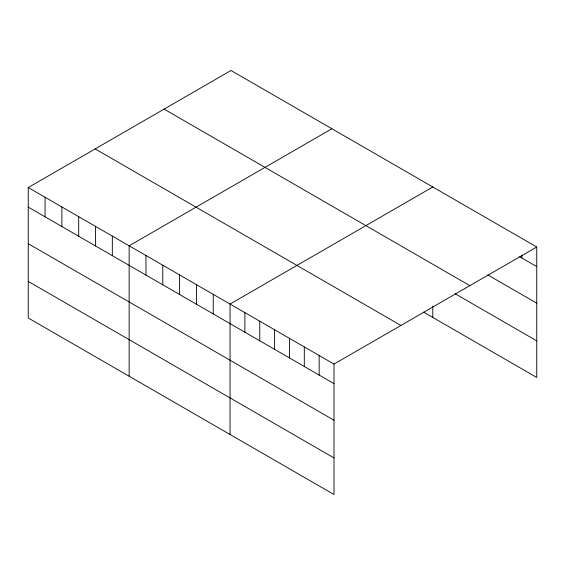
<?xml version="1.0" encoding="UTF-8"?>
<svg xmlns="http://www.w3.org/2000/svg" width="565" height="565" viewBox="0 0 565 565"><rect width="100%" height="100%" fill="white"/><g stroke="black" fill="none" stroke-linecap="round" stroke-linejoin="round"><path stroke-width="0.85" d="M28.25 187.545L334 364.072L334 494.509L28.25 317.982L28.25 187.545L231 70.491L536.75 247.018L536.75 377.455L423.623 312.141M331.895 128.742L129.145 245.796L129.145 376.241M432.797 186.994L230.047 304.055L230.047 434.492M334 364.072L536.75 247.018M519.673 256.729L536.75 266.588M487.743 274.88L536.75 303.179M164.09 109.116L469.84 285.643M455.072 293.715L536.75 340.872M95.16 148.92L400.91 325.44M28.25 207.122L334 383.642M28.25 243.706L334 420.233M28.25 281.398L334 457.925M521.898 255.465L521.898 258.014M432.797 306.11L432.797 317.438M319.154 355.498L319.154 375.068M304.302 346.924L304.302 366.494M289.45 338.35L289.45 357.92M274.597 329.776L274.597 349.347M259.752 321.203L259.752 340.773M244.899 312.629L244.899 332.199M213.231 294.344L213.231 313.921M196.415 284.633L196.415 304.21M179.599 274.922L179.599 294.499M162.784 265.218L162.784 284.788M145.968 255.507L145.968 275.084M112.329 236.092L112.329 255.663M95.513 226.381L95.513 245.959M78.697 216.67L78.697 236.248M61.882 206.96L61.882 226.537M45.066 197.256L45.066 216.833"/></g></svg>
